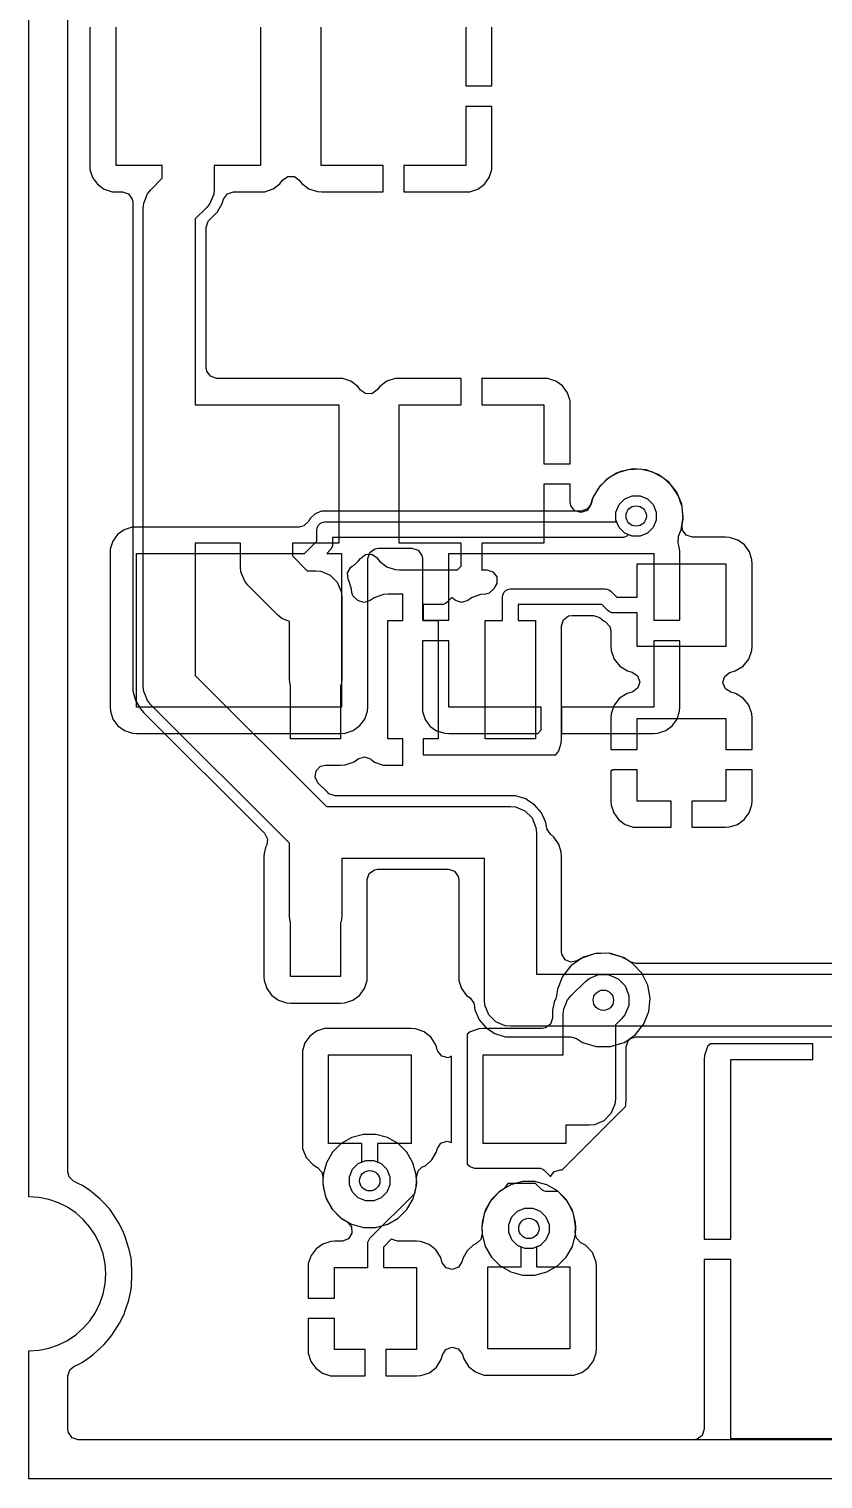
# Model space of a CAD drawing. Header units: inches. Extents: x 3.98 to 8.37, y -7.42 to -0.85.
# Drawn here: x 3.984 to 5.116, y -7.423 to -5.356 of the extents above; entities that cross this region are included whole.
import ezdxf

# ---------------------------------------------------------------- set-up
doc = ezdxf.new("R2010")
doc.units = ezdxf.units.IN
doc.header["$MEASUREMENT"] = 0
for name, color, linetype, true_color in [('Bottom Layer', 153, 'CONTINUOUS', 0x4d7fc4), ('Multi-Layer', 254, 'CONTINUOUS', 0xd0d2cd), ('Top Layer', 13, 'CONTINUOUS', 0xc83434)]:
    doc.layers.add(name, color=color, linetype=linetype, true_color=true_color)

msp = doc.modelspace()

# ---------------------------------------------------------------- linework, layer by layer
at = {"layer": 'Bottom Layer', "linetype": 'CONTINUOUS'}
for p, q in [((4.0394, -6.9849), (4.0394, -5.2785)), ((4.0705, -5.3535), (4.0705, -5.5501)), ((4.1082, -5.5506), (4.1082, -5.3533)), ((4.3142, -5.3533), (4.3142, -5.5506)), ((4.4005, -5.5506), (4.4005, -5.3533)), ((4.6066, -5.3533), (4.6066, -5.4371)), ((4.6438, -5.4371), (4.6438, -5.3533)), ((4.6066, -5.4371), (4.6438, -5.4371)), ((4.6438, -5.4663), (4.6066, -5.4663)), ((4.6066, -5.4663), (4.6066, -5.5506)), ((4.6438, -5.5502), (4.6438, -5.4663)), ((4.0705, -5.5501), (4.0707, -5.556)), ((4.0707, -5.556), (4.0745, -5.5676)), ((4.1739, -5.5506), (4.1082, -5.5506)), ((4.1739, -5.5688), (4.1739, -5.5506)), ((4.3142, -5.5506), (4.2482, -5.5506)), ((4.2482, -5.5506), (4.2482, -5.5841)), ((4.4891, -5.5506), (4.4005, -5.5506)), ((4.4891, -5.5881), (4.4891, -5.5506)), ((4.6066, -5.5506), (4.5183, -5.5506)), ((4.5183, -5.5506), (4.5183, -5.5881)), ((4.6402, -5.5678), (4.6437, -5.5563)), ((4.6437, -5.5563), (4.6438, -5.5502)), ((4.0745, -5.5676), (4.0815, -5.5772)), ((4.0815, -5.5772), (4.0911, -5.5841)), ((4.1577, -5.585), (4.1739, -5.5688)), ((4.3319, -5.584), (4.3418, -5.5765)), ((4.3418, -5.5765), (4.3456, -5.5714)), ((4.3456, -5.5714), (4.3531, -5.5661)), ((4.3531, -5.5661), (4.3623, -5.5662)), ((4.3623, -5.5662), (4.3694, -5.5714)), ((4.3694, -5.5714), (4.3732, -5.5764)), ((4.3732, -5.5764), (4.3831, -5.5839)), ((4.6239, -5.5843), (4.6334, -5.5773)), ((4.6334, -5.5773), (4.6402, -5.5678)), ((4.0911, -5.5841), (4.1026, -5.5879)), ((4.1026, -5.5879), (4.1086, -5.5881)), ((4.1086, -5.5881), (4.1171, -5.5881)), ((4.1171, -5.5881), (4.1258, -5.5909)), ((4.1258, -5.5909), (4.1312, -5.5984)), ((4.1312, -5.5984), (4.1319, -5.603)), ((4.1476, -5.604), (4.1504, -5.5973)), ((4.1504, -5.5973), (4.1531, -5.5906)), ((4.1531, -5.5906), (4.1531, -5.5906)), ((4.1531, -5.5906), (4.1531, -5.5906)), ((4.1531, -5.5906), (4.1532, -5.5906)), ((4.1532, -5.5906), (4.1577, -5.585)), ((4.2447, -5.598), (4.242, -5.6047)), ((4.2475, -5.5913), (4.2447, -5.598)), ((4.2482, -5.5841), (4.2475, -5.5912)), ((4.2475, -5.5912), (4.2475, -5.5913)), ((4.2475, -5.5913), (4.2475, -5.5913)), ((4.2475, -5.5913), (4.2475, -5.5913)), ((4.2595, -5.6049), (4.2615, -5.5985)), ((4.2615, -5.5985), (4.2669, -5.591)), ((4.2669, -5.591), (4.2756, -5.5881)), ((4.2756, -5.5881), (4.2757, -5.5881)), ((4.2757, -5.5881), (4.3141, -5.5881)), ((4.3141, -5.5881), (4.3202, -5.5879)), ((4.3202, -5.5879), (4.3319, -5.584)), ((4.3831, -5.5839), (4.3949, -5.5878)), ((4.3949, -5.5878), (4.401, -5.5881)), ((4.401, -5.5881), (4.4891, -5.5881)), ((4.5183, -5.5881), (4.6065, -5.5881)), ((4.6065, -5.5881), (4.6125, -5.5879)), ((4.6125, -5.5879), (4.6239, -5.5843)), ((4.1319, -5.603), (4.1319, -6.2926)), ((4.1469, -5.6112), (4.1476, -5.6041)), ((4.1469, -6.2929), (4.1469, -5.6112)), ((4.1476, -5.6041), (4.1476, -5.604)), ((4.1476, -5.604), (4.1476, -5.604)), ((4.1476, -5.604), (4.1476, -5.604)), ((4.2373, -5.6103), (4.2211, -5.6266)), ((4.2419, -5.6048), (4.2373, -5.6103)), ((4.241, -5.6283), (4.2482, -5.6211)), ((4.242, -5.6047), (4.2419, -5.6047)), ((4.2419, -5.6047), (4.2419, -5.6047)), ((4.2419, -5.6047), (4.2419, -5.6048)), ((4.2482, -5.6211), (4.2527, -5.6164)), ((4.2527, -5.6164), (4.2595, -5.6049)), ((4.2211, -5.6266), (4.2211, -5.8916)), ((4.2367, -5.6388), (4.2395, -5.63)), ((4.2367, -5.839), (4.2367, -5.6388)), ((4.2395, -5.63), (4.241, -5.6283)), ((4.2374, -5.8436), (4.2367, -5.839)), ((4.2428, -5.851), (4.2374, -5.8436)), ((4.2515, -5.8539), (4.2428, -5.851)), ((4.4252, -5.8539), (4.2515, -5.8539)), ((4.4312, -5.8541), (4.4252, -5.8539)), ((4.443, -5.8581), (4.4312, -5.8541)), ((4.4529, -5.8655), (4.443, -5.8581)), ((4.4567, -5.8706), (4.4529, -5.8655)), ((4.4843, -5.8654), (4.4805, -5.8705)), ((4.4942, -5.858), (4.4843, -5.8654)), ((4.5059, -5.8541), (4.4942, -5.858)), ((4.512, -5.8539), (4.5059, -5.8541)), ((4.6002, -5.8539), (4.512, -5.8539)), ((4.6001, -5.8544), (4.6002, -5.8539)), ((4.6001, -5.8916), (4.6001, -5.8544)), ((4.7176, -5.8539), (4.6293, -5.8539)), ((4.6293, -5.8539), (4.6294, -5.8544)), ((4.6294, -5.8544), (4.6294, -5.8916)), ((4.7235, -5.8541), (4.7176, -5.8539)), ((4.735, -5.8578), (4.7235, -5.8541)), ((4.7446, -5.8648), (4.735, -5.8578)), ((4.7516, -5.8744), (4.7446, -5.8648)), ((4.4639, -5.8757), (4.4567, -5.8706)), ((4.473, -5.8758), (4.4639, -5.8757)), ((4.4805, -5.8705), (4.473, -5.8758)), ((4.7554, -5.8859), (4.7516, -5.8744)), ((4.7556, -5.8919), (4.7554, -5.8859)), ((4.2211, -5.8916), (4.4256, -5.8916)), ((4.4256, -5.8916), (4.4256, -6.089)), ((4.5119, -6.089), (4.5119, -5.8916)), ((4.5119, -5.8916), (4.6001, -5.8916)), ((4.6294, -5.8916), (4.718, -5.8916)), ((4.718, -5.8916), (4.718, -5.9757)), ((4.7556, -5.9757), (4.7556, -5.8919)), ((4.718, -5.9757), (4.7556, -5.9757)), ((4.8217, -5.9892), (4.8072, -5.9983)), ((4.8381, -5.9842), (4.8217, -5.9892)), ((4.8555, -5.9835), (4.8381, -5.9842)), ((4.8637, -5.9851), (4.8555, -5.9835)), ((4.8719, -5.9871), (4.8637, -5.9851)), ((4.8875, -5.995), (4.8719, -5.9871)), ((4.7556, -6.0049), (4.718, -6.0049)), ((4.718, -6.0049), (4.718, -6.089)), ((4.7556, -6.0305), (4.7556, -6.0049)), ((4.7954, -6.0107), (4.7871, -6.026)), ((4.8072, -5.9983), (4.7954, -6.0107)), ((4.9003, -6.0064), (4.8875, -5.995)), ((4.9098, -6.0208), (4.9003, -6.0064)), ((4.7565, -6.0357), (4.7556, -6.0305)), ((4.7847, -6.0345), (4.7797, -6.0421)), ((4.7871, -6.026), (4.7847, -6.0345)), ((4.8209, -6.0444), (4.8253, -6.0338)), ((4.8253, -6.0338), (4.8334, -6.0257)), ((4.8334, -6.0257), (4.8439, -6.0213)), ((4.8439, -6.0213), (4.8554, -6.0213)), ((4.8554, -6.0213), (4.866, -6.0257)), ((4.866, -6.0257), (4.874, -6.0338)), ((4.874, -6.0338), (4.8784, -6.0444)), ((4.9153, -6.0371), (4.9098, -6.0208)), ((4.7622, -6.0429), (4.7565, -6.0357)), ((4.7711, -6.0453), (4.7622, -6.0429)), ((4.7797, -6.0421), (4.7711, -6.0453)), ((4.8209, -6.0558), (4.8209, -6.0444)), ((4.8784, -6.0444), (4.8784, -6.0558)), ((4.9151, -6.0632), (4.9165, -6.0545)), ((4.9165, -6.0545), (4.9153, -6.0371)), ((4.8253, -6.0664), (4.8209, -6.0558)), ((4.8334, -6.0745), (4.8253, -6.0664)), ((4.8439, -6.0789), (4.8334, -6.0745)), ((4.866, -6.0745), (4.8554, -6.0789)), ((4.874, -6.0664), (4.866, -6.0745)), ((4.8784, -6.0558), (4.874, -6.0664)), ((4.9156, -6.0702), (4.9151, -6.0632)), ((4.921, -6.0776), (4.9156, -6.0702)), ((4.2853, -6.089), (4.2211, -6.089)), ((4.2211, -6.089), (4.2211, -6.2775)), ((4.2853, -6.1224), (4.2853, -6.089)), ((4.4256, -6.089), (4.3596, -6.089)), ((4.3596, -6.089), (4.3596, -6.107)), ((4.6001, -6.089), (4.5119, -6.089)), ((4.6001, -6.1216), (4.6001, -6.089)), ((4.718, -6.089), (4.6294, -6.089)), ((4.6294, -6.089), (4.6294, -6.1262)), ((4.8554, -6.0789), (4.8439, -6.0789)), ((4.9298, -6.0804), (4.921, -6.0776)), ((4.977, -6.0804), (4.9298, -6.0804)), ((4.9829, -6.0806), (4.977, -6.0804)), ((4.9945, -6.0844), (4.9829, -6.0806)), ((5.0041, -6.0914), (4.9945, -6.0844)), ((5.0111, -6.101), (5.0041, -6.0914)), ((4.3596, -6.107), (4.3806, -6.1281)), ((4.4482, -6.1195), (4.454, -6.1139)), ((4.454, -6.1139), (4.4564, -6.1105)), ((4.4564, -6.1105), (4.4636, -6.1049)), ((4.4636, -6.1049), (4.4728, -6.1047)), ((4.4728, -6.1047), (4.4804, -6.1099)), ((4.4804, -6.1099), (4.4805, -6.11)), ((4.4805, -6.11), (4.4843, -6.1151)), ((4.4843, -6.1151), (4.4942, -6.1225)), ((5.0148, -6.1125), (5.0111, -6.101)), ((5.015, -6.1184), (5.0148, -6.1125)), ((4.286, -6.1297), (4.2853, -6.1224)), ((4.2916, -6.1431), (4.286, -6.1297)), ((4.3806, -6.1281), (4.3927, -6.1281)), ((4.3927, -6.1281), (4.3999, -6.1288)), ((4.3999, -6.1288), (4.4133, -6.1343)), ((4.4133, -6.1343), (4.4235, -6.1446)), ((4.438, -6.1311), (4.4427, -6.1232)), ((4.4389, -6.1402), (4.438, -6.1311)), ((4.4427, -6.1232), (4.4447, -6.1216)), ((4.4447, -6.1216), (4.4482, -6.1195)), ((4.4942, -6.1225), (4.506, -6.1265)), ((4.506, -6.1265), (4.512, -6.1267)), ((4.512, -6.1267), (4.595, -6.1267)), ((4.595, -6.1267), (4.6001, -6.1216)), ((4.6294, -6.1262), (4.6293, -6.1267)), ((4.6293, -6.1267), (4.6367, -6.1267)), ((4.6367, -6.1267), (4.6454, -6.1296)), ((4.6454, -6.1296), (4.6508, -6.137)), ((4.6508, -6.137), (4.6508, -6.1462)), ((4.8511, -6.1659), (4.8511, -6.1182)), ((4.8511, -6.1182), (4.9774, -6.1182)), ((4.9774, -6.1182), (4.9774, -6.2361)), ((5.015, -6.2355), (5.015, -6.1184)), ((4.2962, -6.1487), (4.2916, -6.1431)), ((4.2916, -6.1431), (4.2916, -6.1431)), ((4.3389, -6.1914), (4.2962, -6.1487)), ((4.4235, -6.1446), (4.4291, -6.1579)), ((4.4291, -6.1579), (4.4298, -6.1652)), ((4.4409, -6.1448), (4.4389, -6.1402)), ((4.4437, -6.1543), (4.4409, -6.1448)), ((4.4444, -6.1592), (4.4437, -6.1543)), ((4.6467, -6.1541), (4.6399, -6.1602)), ((4.6496, -6.1489), (4.6467, -6.1541)), ((4.6508, -6.1462), (4.6496, -6.1489)), ((4.661, -6.159), (4.6641, -6.1559)), ((4.6641, -6.1559), (4.6681, -6.1542)), ((4.6681, -6.1542), (4.6703, -6.154)), ((4.6703, -6.154), (4.8055, -6.154)), ((4.8055, -6.154), (4.8077, -6.1542)), ((4.8077, -6.1542), (4.8117, -6.1559)), ((4.8117, -6.1559), (4.8134, -6.1573)), ((4.8134, -6.1573), (4.822, -6.1659)), ((4.4298, -6.1652), (4.4298, -6.2832)), ((4.4459, -6.1638), (4.4444, -6.1592)), ((4.4525, -6.1702), (4.4459, -6.1638)), ((4.4554, -6.1717), (4.4525, -6.1702)), ((4.4619, -6.1732), (4.4554, -6.1717)), ((4.4706, -6.1705), (4.4619, -6.1732)), ((4.4763, -6.1665), (4.4706, -6.1705)), ((4.4894, -6.1619), (4.4763, -6.1665)), ((4.496, -6.1615), (4.4894, -6.1619)), ((4.5168, -6.1615), (4.496, -6.1615)), ((4.5168, -6.1988), (4.5168, -6.1615)), ((4.5723, -6.1763), (4.5461, -6.1763)), ((4.5461, -6.1763), (4.5461, -6.1988)), ((4.5745, -6.1761), (4.5723, -6.1763)), ((4.5785, -6.1744), (4.5745, -6.1761)), ((4.5802, -6.1731), (4.5785, -6.1744)), ((4.5869, -6.1663), (4.5802, -6.1731)), ((4.5917, -6.17), (4.5869, -6.1663)), ((4.592, -6.1703), (4.5917, -6.17)), ((4.6007, -6.1732), (4.592, -6.1703)), ((4.6095, -6.1705), (4.6007, -6.1732)), ((4.615, -6.1666), (4.6095, -6.1705)), ((4.6279, -6.162), (4.615, -6.1666)), ((4.6348, -6.1615), (4.6279, -6.162)), ((4.6399, -6.1602), (4.6348, -6.1615)), ((4.6592, -6.1652), (4.6594, -6.163)), ((4.6592, -6.1988), (4.6592, -6.1652)), ((4.6594, -6.163), (4.661, -6.159)), ((4.8009, -6.1763), (4.6815, -6.1763)), ((4.6815, -6.1763), (4.6815, -6.1988)), ((4.8095, -6.1849), (4.8009, -6.1763)), ((4.822, -6.1659), (4.8511, -6.1659)), ((4.3446, -6.196), (4.3389, -6.1914)), ((4.3555, -6.2006), (4.3446, -6.196)), ((4.4956, -6.3679), (4.4956, -6.1988)), ((4.4956, -6.1988), (4.5168, -6.1988)), ((4.5461, -6.1988), (4.5672, -6.1988)), ((4.5672, -6.1988), (4.5672, -6.3679)), ((4.6344, -6.3679), (4.6344, -6.1988)), ((4.6344, -6.1988), (4.6592, -6.1988)), ((4.6815, -6.1988), (4.706, -6.1988)), ((4.706, -6.1988), (4.706, -6.3679)), ((4.7432, -6.2066), (4.746, -6.1979)), ((4.746, -6.1979), (4.7534, -6.1925)), ((4.7534, -6.1925), (4.758, -6.1918)), ((4.758, -6.1918), (4.7887, -6.1918)), ((4.7887, -6.1918), (4.7974, -6.1946)), ((4.7974, -6.1946), (4.7989, -6.1958)), ((4.7989, -6.1958), (4.8004, -6.1973)), ((4.8004, -6.1973), (4.804, -6.1998)), ((4.804, -6.1998), (4.8059, -6.2008)), ((4.8112, -6.1863), (4.8095, -6.1849)), ((4.8152, -6.188), (4.8112, -6.1863)), ((4.8173, -6.1882), (4.8152, -6.188)), ((4.8511, -6.1882), (4.8173, -6.1882)), ((4.8511, -6.2361), (4.8511, -6.1882)), ((4.3555, -6.2832), (4.3555, -6.2006)), ((4.7432, -6.3678), (4.7432, -6.2066)), ((4.8059, -6.2008), (4.8123, -6.2074)), ((4.8123, -6.2074), (4.8138, -6.2139)), ((4.8138, -6.2139), (4.8138, -6.2355)), ((4.8138, -6.2355), (4.8141, -6.2418)), ((4.9774, -6.2361), (4.8511, -6.2361)), ((5.0147, -6.2418), (5.015, -6.2355)), ((4.8141, -6.2418), (4.8184, -6.2541)), ((4.8184, -6.2541), (4.8263, -6.264)), ((5.0021, -6.2641), (5.0102, -6.2541)), ((5.0102, -6.2541), (5.0147, -6.2418)), ((4.2211, -6.2775), (4.408, -6.464)), ((4.8263, -6.264), (4.8373, -6.2709)), ((4.8373, -6.2709), (4.8438, -6.2727)), ((4.8438, -6.2727), (4.8514, -6.2777)), ((4.8514, -6.2777), (4.8547, -6.2863)), ((4.9734, -6.2881), (4.9756, -6.2792)), ((4.9756, -6.2792), (4.9826, -6.2733)), ((4.9826, -6.2733), (4.9845, -6.2726)), ((4.9845, -6.2726), (4.991, -6.2709)), ((4.991, -6.2709), (5.0021, -6.2641)), ((4.1319, -6.2926), (4.1321, -6.2995)), ((4.1321, -6.2995), (4.1357, -6.313)), ((4.1476, -6.3001), (4.1469, -6.2929)), ((4.1504, -6.3068), (4.1476, -6.3001)), ((4.1476, -6.3001), (4.1476, -6.3001)), ((4.1476, -6.3001), (4.1476, -6.3001)), ((4.3563, -6.2905), (4.3555, -6.2832)), ((4.3567, -6.2916), (4.3563, -6.2905)), ((4.3567, -6.3679), (4.3567, -6.2916)), ((4.4291, -6.2905), (4.4283, -6.2923)), ((4.4283, -6.2923), (4.4283, -6.3679)), ((4.4298, -6.2832), (4.4291, -6.2905)), ((4.837, -6.303), (4.826, -6.3098)), ((4.8435, -6.3014), (4.837, -6.303)), ((4.8451, -6.3009), (4.8435, -6.3014)), ((4.8523, -6.2951), (4.8451, -6.3009)), ((4.8547, -6.2863), (4.8523, -6.2951)), ((4.9769, -6.2966), (4.9734, -6.2881)), ((4.9847, -6.3014), (4.9769, -6.2966)), ((4.9912, -6.303), (4.9847, -6.3014)), ((5.0024, -6.3098), (4.9912, -6.303)), ((4.1357, -6.313), (4.1427, -6.325)), ((4.1531, -6.3135), (4.1504, -6.3068)), ((4.1532, -6.3135), (4.1531, -6.3135)), ((4.1578, -6.3191), (4.1532, -6.3135)), ((4.1532, -6.3135), (4.1532, -6.3135)), ((4.3555, -6.5165), (4.1578, -6.3191)), ((4.8181, -6.3197), (4.8139, -6.3319)), ((4.826, -6.3098), (4.8181, -6.3197)), ((5.0104, -6.3197), (5.0024, -6.3098)), ((5.0148, -6.332), (5.0104, -6.3197)), ((4.1427, -6.325), (4.1474, -6.33)), ((4.1474, -6.33), (4.3198, -6.5023)), ((4.8139, -6.3319), (4.8138, -6.3384)), ((4.8138, -6.3384), (4.8138, -6.3827)), ((4.8511, -6.3827), (4.8511, -6.3385)), ((4.8511, -6.3385), (4.9774, -6.3385)), ((4.9774, -6.3385), (4.9774, -6.3827)), ((5.015, -6.3384), (5.0148, -6.332)), ((5.015, -6.3827), (5.015, -6.3384)), ((4.4283, -6.3679), (4.3567, -6.3679)), ((4.5168, -6.3679), (4.4956, -6.3679)), ((4.5168, -6.4052), (4.5168, -6.3679)), ((4.5672, -6.3679), (4.5461, -6.3679)), ((4.5461, -6.3679), (4.5461, -6.3905)), ((4.706, -6.3679), (4.6344, -6.3679)), ((4.7352, -6.3905), (4.7392, -6.385)), ((4.7392, -6.385), (4.7429, -6.3737)), ((4.7429, -6.3737), (4.7432, -6.3678)), ((4.8138, -6.3827), (4.8511, -6.3827)), ((4.9774, -6.3827), (5.015, -6.3827)), ((4.3997, -6.4068), (4.4065, -6.4052)), ((4.4065, -6.4052), (4.428, -6.4052)), ((4.428, -6.4052), (4.4346, -6.4048)), ((4.4346, -6.4048), (4.4477, -6.4003)), ((4.4477, -6.4003), (4.4534, -6.3962)), ((4.4534, -6.3962), (4.4622, -6.3935)), ((4.4622, -6.3935), (4.4709, -6.3964)), ((4.4709, -6.3964), (4.4712, -6.3967)), ((4.4712, -6.3967), (4.4764, -6.4008)), ((4.4764, -6.4008), (4.489, -6.4052)), ((4.489, -6.4052), (4.4957, -6.4052)), ((4.4957, -6.4052), (4.5168, -6.4052)), ((4.5461, -6.3905), (4.7352, -6.3905)), ((4.3918, -6.4223), (4.3932, -6.4133)), ((4.396, -6.4305), (4.3918, -6.4223)), ((4.3932, -6.4133), (4.3997, -6.4068)), ((4.8154, -6.4126), (4.8138, -6.4128)), ((4.8138, -6.4128), (4.8138, -6.4563)), ((4.8169, -6.412), (4.8154, -6.4126)), ((4.8511, -6.412), (4.8169, -6.412)), ((4.8511, -6.4564), (4.8511, -6.412)), ((5.015, -6.412), (4.9774, -6.412)), ((4.9774, -6.412), (4.9774, -6.4564)), ((5.015, -6.4561), (5.015, -6.412)), ((4.4099, -6.4444), (4.396, -6.4305)), ((4.4116, -6.4459), (4.4099, -6.4444)), ((4.4204, -6.4488), (4.4116, -6.4459)), ((4.408, -6.464), (4.6703, -6.464)), ((4.67, -6.4488), (4.4204, -6.4488)), ((4.6775, -6.449), (4.67, -6.4488)), ((4.6703, -6.464), (4.6776, -6.4647)), ((4.6922, -6.4534), (4.6775, -6.449)), ((4.6776, -6.4647), (4.6909, -6.4703)), ((4.6966, -6.4563), (4.6922, -6.4534)), ((4.7049, -6.4617), (4.6966, -6.4563)), ((4.7146, -6.4731), (4.7049, -6.4617)), ((4.8138, -6.4563), (4.814, -6.4621)), ((4.814, -6.4621), (4.8177, -6.4734)), ((4.8998, -6.4564), (4.8511, -6.4564)), ((4.8998, -6.4936), (4.8998, -6.4564)), ((4.9774, -6.4564), (4.929, -6.4564)), ((4.929, -6.4564), (4.929, -6.4936)), ((5.0108, -6.4732), (5.0147, -6.4618)), ((5.0147, -6.4618), (5.015, -6.4561)), ((4.6909, -6.4703), (4.7012, -6.4805)), ((4.7012, -6.4805), (4.7067, -6.4939)), ((4.7209, -6.4871), (4.7146, -6.4731)), ((4.7222, -6.4948), (4.7209, -6.4871)), ((4.8177, -6.4734), (4.8245, -6.4828)), ((4.8245, -6.4828), (4.8339, -6.4897)), ((4.9942, -6.4896), (5.0037, -6.4827)), ((5.0037, -6.4827), (5.0108, -6.4732)), ((4.3198, -6.5023), (4.3239, -6.5105)), ((4.7067, -6.4939), (4.7074, -6.5011)), ((4.7074, -6.5011), (4.7074, -6.6207)), ((4.7224, -6.4961), (4.7222, -6.4948)), ((4.7274, -6.5038), (4.7224, -6.4961)), ((4.7322, -6.5078), (4.7274, -6.5038)), ((4.7392, -6.5177), (4.7322, -6.5078)), ((4.8339, -6.4897), (4.8453, -6.4934)), ((4.8453, -6.4934), (4.8511, -6.4936)), ((4.8511, -6.4936), (4.8998, -6.4936)), ((4.929, -6.4936), (4.9769, -6.4936)), ((4.9769, -6.4936), (4.9827, -6.4933)), ((4.9827, -6.4933), (4.9942, -6.4896)), ((4.3213, -6.5226), (4.3193, -6.5313)), ((4.323, -6.5186), (4.3213, -6.5226)), ((4.3239, -6.5105), (4.323, -6.5186)), ((4.3555, -6.6207), (4.3555, -6.5165)), ((4.7429, -6.5292), (4.7392, -6.5177)), ((4.7432, -6.5351), (4.7429, -6.5292)), ((4.3193, -6.5313), (4.319, -6.5352)), ((4.319, -6.5352), (4.319, -6.7062)), ((4.6332, -6.5383), (4.4298, -6.5383)), ((4.4298, -6.5383), (4.4298, -6.6207)), ((4.6332, -6.6207), (4.6332, -6.5383)), ((4.7432, -6.6714), (4.7432, -6.5351)), ((4.4662, -6.5684), (4.469, -6.5596)), ((4.4662, -6.7062), (4.4662, -6.5684)), ((4.469, -6.5596), (4.4764, -6.5543)), ((4.4764, -6.5543), (4.481, -6.5535)), ((4.481, -6.5535), (4.5819, -6.5535)), ((4.5819, -6.5535), (4.5906, -6.5564)), ((4.5906, -6.5564), (4.596, -6.5638)), ((4.596, -6.5638), (4.5967, -6.5684)), ((4.5967, -6.5684), (4.5967, -6.7063)), ((4.3563, -6.6279), (4.3555, -6.6207)), ((4.3567, -6.629), (4.3563, -6.6279)), ((4.3567, -6.7064), (4.3567, -6.629)), ((4.4291, -6.6279), (4.4283, -6.6298)), ((4.4283, -6.6298), (4.4283, -6.7064)), ((4.4298, -6.6207), (4.4291, -6.6279)), ((4.6332, -6.7403), (4.6332, -6.6207)), ((4.7074, -6.6207), (4.7074, -6.7031)), ((4.7435, -6.6747), (4.7432, -6.6714)), ((4.7483, -6.6826), (4.7435, -6.6747)), ((4.7937, -6.6734), (4.7744, -6.6789)), ((4.8136, -6.6737), (4.7937, -6.6734)), ((4.8327, -6.6798), (4.8136, -6.6737)), ((4.7567, -6.6862), (4.7483, -6.6826)), ((4.7656, -6.6842), (4.7567, -6.6862)), ((4.7744, -6.6789), (4.7656, -6.6842)), ((4.8413, -6.6854), (4.8327, -6.6798)), ((4.8494, -6.6877), (4.8413, -6.6854)), ((5.5215, -6.6877), (4.8494, -6.6877)), ((4.319, -6.7062), (4.3192, -6.7122)), ((4.3192, -6.7122), (4.323, -6.7237)), ((4.4283, -6.7064), (4.3567, -6.7064)), ((4.4622, -6.7237), (4.466, -6.7122)), ((4.466, -6.7122), (4.4662, -6.7062)), ((4.5967, -6.7063), (4.5969, -6.7122)), ((4.5969, -6.7122), (4.6007, -6.7236)), ((4.7074, -6.7031), (4.8029, -6.7031)), ((4.8029, -6.7031), (5.522, -6.7031)), ((4.323, -6.7237), (4.33, -6.7333)), ((4.33, -6.7333), (4.3396, -6.7403)), ((4.4456, -6.7403), (4.4552, -6.7333)), ((4.4552, -6.7333), (4.4622, -6.7237)), ((4.6007, -6.7236), (4.6078, -6.7333)), ((4.6078, -6.7333), (4.6128, -6.737)), ((4.6128, -6.737), (4.618, -6.7446)), ((4.3396, -6.7403), (4.3511, -6.7441)), ((4.3511, -6.7441), (4.357, -6.7443)), ((4.357, -6.7443), (4.4281, -6.7443)), ((4.4281, -6.7443), (4.4341, -6.7441)), ((4.4341, -6.7441), (4.4456, -6.7403)), ((4.618, -6.7446), (4.6185, -6.7464)), ((4.6185, -6.7464), (4.6197, -6.7541)), ((4.6197, -6.7541), (4.626, -6.7681)), ((4.6339, -6.7475), (4.6332, -6.7403)), ((4.6394, -6.7609), (4.6339, -6.7475)), ((4.626, -6.7681), (4.6358, -6.7796)), ((4.6497, -6.7711), (4.6394, -6.7609)), ((4.6631, -6.7767), (4.6497, -6.7711)), ((4.6703, -6.7774), (4.6631, -6.7767)), ((4.8029, -6.7774), (4.6703, -6.7774)), ((5.5066, -6.7774), (4.8029, -6.7774)), ((4.6358, -6.7796), (4.6484, -6.7878)), ((4.6484, -6.7878), (4.6631, -6.7922)), ((4.6631, -6.7922), (4.6706, -6.7925)), ((4.6706, -6.7925), (4.7565, -6.7925)), ((4.7565, -6.7925), (4.7644, -6.7948)), ((4.7644, -6.7948), (4.7732, -6.8003)), ((4.8327, -6.8003), (4.8415, -6.7948)), ((4.8415, -6.7948), (4.8494, -6.7925)), ((4.8494, -6.7925), (5.4939, -6.7925)), ((4.7732, -6.8003), (4.7928, -6.8063)), ((4.7928, -6.8063), (4.8131, -6.8063)), ((4.8131, -6.8063), (4.8327, -6.8003)), ((4.4442, -6.9359), (4.4291, -6.9446)), ((4.461, -6.9314), (4.4442, -6.9359)), ((4.4784, -6.9314), (4.461, -6.9314)), ((4.4952, -6.9359), (4.4784, -6.9314)), ((4.5103, -6.9446), (4.4952, -6.9359)), ((4.4168, -6.9569), (4.408, -6.9719)), ((4.4291, -6.9446), (4.4168, -6.9569)), ((4.5226, -6.9569), (4.5103, -6.9446)), ((4.5314, -6.9719), (4.5226, -6.9569)), ((4.041, -6.9918), (4.0394, -6.9849)), ((4.408, -6.9719), (4.4034, -6.989)), ((4.4411, -6.9918), (4.4454, -6.9812)), ((4.4454, -6.9812), (4.4535, -6.9731)), ((4.4535, -6.9731), (4.4641, -6.9687)), ((4.4641, -6.9687), (4.4756, -6.9687)), ((4.4756, -6.9687), (4.4861, -6.9731)), ((4.4861, -6.9731), (4.4942, -6.9812)), ((4.4942, -6.9812), (4.4986, -6.9918)), ((4.536, -6.989), (4.5314, -6.9719)), ((4.0468, -6.9975), (4.041, -6.9918)), ((4.0476, -6.9982), (4.0468, -6.9975)), ((4.0549, -7.0019), (4.0476, -6.9982)), ((4.06, -7.0044), (4.0549, -7.0019)), ((4.0709, -7.0115), (4.06, -7.0044)), ((4.4034, -6.989), (4.4031, -6.9975)), ((4.4031, -6.9975), (4.4033, -7.006)), ((4.4411, -7.0032), (4.4411, -6.9918)), ((4.4454, -7.0138), (4.4411, -7.0032)), ((4.4986, -7.0032), (4.4942, -7.0138)), ((4.4986, -6.9918), (4.4986, -7.0032)), ((4.5363, -6.9975), (4.536, -6.989)), ((4.5361, -7.006), (4.5363, -6.9975)), ((4.6709, -7.0032), (4.6557, -7.012)), ((4.6878, -6.9987), (4.6709, -7.0032)), ((4.7054, -6.9987), (4.6878, -6.9987)), ((4.7223, -7.0032), (4.7054, -6.9987)), ((4.7375, -7.012), (4.7223, -7.0032)), ((4.0752, -7.0152), (4.0709, -7.0115)), ((4.0858, -7.0243), (4.0752, -7.0152)), ((4.0896, -7.0282), (4.0858, -7.0243)), ((4.4033, -7.006), (4.4078, -7.0231)), ((4.4078, -7.0231), (4.4165, -7.0383)), ((4.4535, -7.0219), (4.4454, -7.0138)), ((4.4641, -7.0263), (4.4535, -7.0219)), ((4.4756, -7.0263), (4.4641, -7.0263)), ((4.4861, -7.0219), (4.4756, -7.0263)), ((4.4942, -7.0138), (4.4861, -7.0219)), ((4.5229, -7.0383), (4.5316, -7.0231)), ((4.5316, -7.0231), (4.5361, -7.006)), ((4.6433, -7.0244), (4.6345, -7.0396)), ((4.6557, -7.012), (4.6433, -7.0244)), ((4.75, -7.0244), (4.7375, -7.012)), ((4.7587, -7.0396), (4.75, -7.0244)), ((4.099, -7.0382), (4.0896, -7.0282)), ((4.1019, -7.0423), (4.099, -7.0382)), ((4.1097, -7.0543), (4.1019, -7.0423)), ((4.4165, -7.0383), (4.4289, -7.0507)), ((4.5105, -7.0507), (4.5229, -7.0383)), ((4.6345, -7.0396), (4.6299, -7.0568)), ((4.6723, -7.0492), (4.6804, -7.0411)), ((4.6804, -7.0411), (4.691, -7.0367)), ((4.691, -7.0367), (4.7024, -7.0367)), ((4.7024, -7.0367), (4.713, -7.0411)), ((4.713, -7.0411), (4.7211, -7.0492)), ((4.7633, -7.0568), (4.7587, -7.0396)), ((4.1129, -7.0595), (4.1097, -7.0543)), ((4.1158, -7.0653), (4.1129, -7.0595)), ((4.1188, -7.0713), (4.1158, -7.0653)), ((4.4289, -7.0507), (4.444, -7.0595)), ((4.444, -7.0595), (4.4609, -7.0641)), ((4.4609, -7.0641), (4.4785, -7.0641)), ((4.4785, -7.0641), (4.4954, -7.0595)), ((4.4954, -7.0595), (4.5105, -7.0507)), ((4.6299, -7.0568), (4.6296, -7.0653)), ((4.6296, -7.0653), (4.6299, -7.0739)), ((4.6679, -7.0598), (4.6723, -7.0492)), ((4.6679, -7.0712), (4.6679, -7.0598)), ((4.7211, -7.0492), (4.7255, -7.0598)), ((4.7255, -7.0598), (4.7255, -7.0712)), ((4.7636, -7.0653), (4.7633, -7.0568)), ((4.7633, -7.0739), (4.7636, -7.0653)), ((4.1206, -7.076), (4.1188, -7.0713)), ((4.1248, -7.0895), (4.1206, -7.076)), ((4.6299, -7.0739), (4.6345, -7.0911)), ((4.6723, -7.0818), (4.6679, -7.0712)), ((4.6804, -7.0899), (4.6723, -7.0818)), ((4.7211, -7.0818), (4.713, -7.0899)), ((4.7255, -7.0712), (4.7211, -7.0818)), ((4.7587, -7.0911), (4.7633, -7.0739)), ((4.1249, -7.0898), (4.1248, -7.0895)), ((4.1268, -7.0955), (4.1249, -7.0898)), ((4.1294, -7.1079), (4.1268, -7.0955)), ((4.13, -7.1133), (4.1294, -7.1079)), ((4.6345, -7.0911), (4.6433, -7.1063)), ((4.6433, -7.1063), (4.6557, -7.1187)), ((4.691, -7.0943), (4.6804, -7.0899)), ((4.7024, -7.0943), (4.691, -7.0943)), ((4.713, -7.0899), (4.7024, -7.0943)), ((4.7375, -7.1187), (4.75, -7.1063)), ((4.75, -7.1063), (4.7587, -7.0911)), ((4.1307, -7.1271), (4.13, -7.1133)), ((4.1307, -7.1329), (4.1307, -7.1271)), ((4.6557, -7.1187), (4.6709, -7.1274)), ((4.6709, -7.1274), (4.6878, -7.132)), ((4.7054, -7.132), (4.7223, -7.1274)), ((4.7223, -7.1274), (4.7375, -7.1187)), ((4.1294, -7.1522), (4.13, -7.1467)), ((4.13, -7.1467), (4.1307, -7.1329)), ((4.6878, -7.132), (4.7054, -7.132)), ((4.1207, -7.1837), (4.1255, -7.1706)), ((4.1255, -7.1706), (4.1267, -7.1659)), ((4.1267, -7.1659), (4.1294, -7.1522)), ((4.113, -7.2004), (4.1193, -7.1885)), ((4.1193, -7.1885), (4.1195, -7.1882)), ((4.1195, -7.1882), (4.1196, -7.1879)), ((4.1196, -7.1879), (4.1198, -7.1872)), ((4.1198, -7.1872), (4.1199, -7.1869)), ((4.1199, -7.1869), (4.1207, -7.1837)), ((4.1019, -7.2178), (4.1097, -7.2057)), ((4.1097, -7.2057), (4.113, -7.2004)), ((4.0862, -7.2353), (4.0905, -7.2316)), ((4.0905, -7.2316), (4.0988, -7.222)), ((4.0988, -7.222), (4.1019, -7.2178)), ((4.06, -7.2561), (4.0713, -7.2483)), ((4.0713, -7.2483), (4.0755, -7.2453)), ((4.0755, -7.2453), (4.0857, -7.2357)), ((4.0857, -7.2357), (4.0862, -7.2353)), ((4.0394, -7.2758), (4.0422, -7.2671)), ((4.0422, -7.2671), (4.0481, -7.2623)), ((4.0481, -7.2623), (4.0552, -7.259)), ((4.0552, -7.259), (4.06, -7.2561)), ((4.0394, -7.3518), (4.0394, -7.2758)), ((4.0401, -7.3564), (4.0394, -7.3518)), ((4.0455, -7.3638), (4.0401, -7.3564)), ((4.0542, -7.3667), (4.0455, -7.3638)), ((8.2989, -7.3667), (4.0542, -7.3667))]:
    msp.add_line(p, q, dxfattribs=at)
at = {"layer": 'Bottom Layer'}
for centre in [(4.8497, -6.0501), (4.8029, -6.7403), (4.4698, -6.9975), (4.6967, -7.0655)]:
    msp.add_circle(centre, 0.0145, dxfattribs=at)
at = {"layer": 'Multi-Layer', "linetype": 'CONTINUOUS'}
for p, q in [((3.9839, -7.0207), (3.9839, -1.2473)), ((3.9982, -7.0216), (3.9839, -7.0207)), ((4.0123, -7.0244), (3.9982, -7.0216)), ((4.0259, -7.029), (4.0123, -7.0244)), ((4.0387, -7.0354), (4.0259, -7.029)), ((4.0506, -7.0433), (4.0387, -7.0354)), ((4.0614, -7.0528), (4.0506, -7.0433)), ((4.0709, -7.0636), (4.0614, -7.0528)), ((4.0789, -7.0755), (4.0709, -7.0636)), ((4.0851, -7.0884), (4.0789, -7.0755)), ((4.0897, -7.1019), (4.0851, -7.0884)), ((4.0926, -7.116), (4.0897, -7.1019)), ((4.0935, -7.1303), (4.0926, -7.116)), ((4.0897, -7.1587), (4.0926, -7.1446)), ((4.0926, -7.1446), (4.0935, -7.1303)), ((4.0851, -7.1723), (4.0897, -7.1587)), ((4.0709, -7.197), (4.0789, -7.1851)), ((4.0789, -7.1851), (4.0851, -7.1723)), ((4.0506, -7.2173), (4.0614, -7.2078)), ((4.0614, -7.2078), (4.0709, -7.197)), ((4.0123, -7.2362), (4.0259, -7.2315)), ((4.0259, -7.2315), (4.0387, -7.2252)), ((4.0387, -7.2252), (4.0506, -7.2173)), ((3.9839, -7.2399), (3.9982, -7.239)), ((3.9839, -7.4226), (3.9839, -7.2399)), ((3.9982, -7.239), (4.0123, -7.2362)), ((8.3692, -7.4226), (3.9839, -7.4226))]:
    msp.add_line(p, q, dxfattribs=at)
at = {"layer": 'Top Layer', "linetype": 'CONTINUOUS'}
for p, q in [((4.0394, -5.3586), (4.0394, -5.3282)), ((4.0394, -5.9664), (4.0394, -5.3586)), ((4.0394, -6.1037), (4.0394, -5.9664)), ((4.8275, -5.9865), (4.8111, -5.995)), ((4.8455, -5.983), (4.8275, -5.9865)), ((4.8641, -5.9845), (4.8455, -5.983)), ((4.8727, -5.9874), (4.8641, -5.9845)), ((4.8811, -5.9908), (4.8727, -5.9874)), ((4.8962, -6.0018), (4.8811, -5.9908)), ((4.7977, -6.0075), (4.7881, -6.0235)), ((4.8111, -5.995), (4.7977, -6.0075)), ((4.9077, -6.0162), (4.8962, -6.0018)), ((4.7854, -6.0326), (4.7801, -6.0401)), ((4.7881, -6.0235), (4.7854, -6.0326)), ((4.8209, -6.0444), (4.8253, -6.0338)), ((4.8253, -6.0338), (4.8334, -6.0257)), ((4.8334, -6.0257), (4.8439, -6.0213)), ((4.8439, -6.0213), (4.8554, -6.0213)), ((4.8554, -6.0213), (4.866, -6.0257)), ((4.866, -6.0257), (4.874, -6.0338)), ((4.874, -6.0338), (4.8784, -6.0444)), ((4.9147, -6.0333), (4.9077, -6.0162)), ((4.9169, -6.0516), (4.9147, -6.0333)), ((4.3847, -6.0535), (4.3823, -6.058)), ((4.3919, -6.0468), (4.3847, -6.0535)), ((4.4011, -6.0433), (4.3919, -6.0468)), ((4.406, -6.0431), (4.4011, -6.0433)), ((4.7712, -6.0431), (4.406, -6.0431)), ((4.7715, -6.0431), (4.7712, -6.0431)), ((4.7801, -6.0401), (4.7715, -6.0431)), ((4.8209, -6.0558), (4.8209, -6.0444)), ((4.8784, -6.0444), (4.8784, -6.0558)), ((4.9139, -6.07), (4.9169, -6.0516)), ((4.1196, -6.0696), (4.1102, -6.0766)), ((4.1311, -6.066), (4.1196, -6.0696)), ((4.137, -6.0658), (4.1311, -6.066)), ((4.3692, -6.0658), (4.137, -6.0658)), ((4.3757, -6.0643), (4.3692, -6.0658)), ((4.3823, -6.058), (4.3757, -6.0643)), ((4.3945, -6.0697), (4.3947, -6.0676)), ((4.3945, -6.0859), (4.3945, -6.0697)), ((4.3947, -6.0676), (4.3963, -6.0635)), ((4.3963, -6.0635), (4.3994, -6.0605)), ((4.3994, -6.0605), (4.4034, -6.0588)), ((4.4034, -6.0588), (4.4056, -6.0586)), ((4.4056, -6.0586), (4.822, -6.0586)), ((4.822, -6.0586), (4.8209, -6.0558)), ((4.866, -6.0745), (4.8554, -6.0789)), ((4.874, -6.0664), (4.866, -6.0745)), ((4.8784, -6.0558), (4.874, -6.0664)), ((4.9102, -6.0788), (4.9139, -6.07)), ((4.1034, -6.0861), (4.0999, -6.0976)), ((4.1102, -6.0766), (4.1034, -6.0861)), ((4.377, -6.1034), (4.3945, -6.0859)), ((4.4165, -6.0927), (4.4149, -6.0968)), ((4.4167, -6.0906), (4.4165, -6.0927)), ((4.83, -6.0809), (4.4167, -6.0809)), ((4.4167, -6.0809), (4.4167, -6.0906)), ((4.4772, -6.0968), (4.4818, -6.096)), ((4.4818, -6.096), (4.53, -6.096)), ((4.53, -6.096), (4.5387, -6.0989)), ((4.8322, -6.0807), (4.83, -6.0809)), ((4.8362, -6.079), (4.8322, -6.0807)), ((4.8379, -6.0776), (4.8362, -6.079)), ((4.8388, -6.0767), (4.8379, -6.0776)), ((4.8439, -6.0789), (4.8388, -6.0767)), ((4.8554, -6.0789), (4.8439, -6.0789)), ((4.9095, -6.0884), (4.9101, -6.0792)), ((4.9106, -6.0923), (4.9095, -6.0884)), ((4.9101, -6.0792), (4.9102, -6.0788)), ((4.9118, -6.1002), (4.9106, -6.0923)), ((4.0394, -6.4775), (4.0394, -6.1037)), ((4.0999, -6.0976), (4.0998, -6.1037)), ((4.0998, -6.1037), (4.0998, -6.3225)), ((4.137, -6.3227), (4.137, -6.1034)), ((4.137, -6.1034), (4.377, -6.1034)), ((4.4135, -6.0984), (4.4085, -6.1034)), ((4.4085, -6.1034), (4.4293, -6.1034)), ((4.4149, -6.0968), (4.4135, -6.0984)), ((4.4293, -6.1034), (4.4293, -6.3227)), ((4.4669, -6.1109), (4.4697, -6.1022)), ((4.4669, -6.3224), (4.4669, -6.1109)), ((4.4697, -6.1022), (4.4772, -6.0968)), ((4.5387, -6.0989), (4.5441, -6.1063)), ((4.5441, -6.1063), (4.5448, -6.1109)), ((4.5448, -6.1109), (4.5448, -6.1986)), ((4.5825, -6.1986), (4.5825, -6.1034)), ((4.5825, -6.1034), (4.8748, -6.1034)), ((4.8748, -6.1034), (4.8748, -6.1986)), ((4.912, -6.1039), (4.9118, -6.1002)), ((4.912, -6.1986), (4.912, -6.1039)), ((4.5448, -6.1986), (4.5825, -6.1986)), ((4.8748, -6.1986), (4.912, -6.1986)), ((4.5825, -6.2278), (4.5448, -6.2278)), ((4.5448, -6.2278), (4.5448, -6.3226)), ((4.5825, -6.3227), (4.5825, -6.2278)), ((4.912, -6.2278), (4.8748, -6.2278)), ((4.8748, -6.2278), (4.8748, -6.3227)), ((4.912, -6.3225), (4.912, -6.2278)), ((4.0998, -6.3225), (4.1, -6.3284)), ((4.4293, -6.3227), (4.137, -6.3227)), ((4.4666, -6.3281), (4.4669, -6.3226)), ((4.4669, -6.3226), (4.4669, -6.3224)), ((4.5448, -6.3226), (4.545, -6.3286)), ((4.7142, -6.3227), (4.5825, -6.3227)), ((4.7142, -6.3551), (4.7142, -6.3227)), ((4.8748, -6.3227), (4.7434, -6.3227)), ((4.7434, -6.3227), (4.7434, -6.3599)), ((4.9117, -6.3284), (4.912, -6.3225)), ((4.1, -6.3284), (4.1037, -6.3397)), ((4.1037, -6.3397), (4.1105, -6.3491)), ((4.4556, -6.3489), (4.4626, -6.3395)), ((4.4626, -6.3395), (4.4666, -6.3281)), ((4.545, -6.3286), (4.5487, -6.34)), ((4.5487, -6.34), (4.5556, -6.3495)), ((4.9012, -6.3491), (4.9081, -6.3397)), ((4.9081, -6.3397), (4.9117, -6.3284)), ((4.1105, -6.3491), (4.1199, -6.3559)), ((4.1199, -6.3559), (4.1313, -6.3596)), ((4.1313, -6.3596), (4.1371, -6.3599)), ((4.1371, -6.3599), (4.4288, -6.3599)), ((4.4288, -6.3599), (4.4346, -6.3596)), ((4.4346, -6.3596), (4.4461, -6.3558)), ((4.4461, -6.3558), (4.4556, -6.3489)), ((4.5556, -6.3495), (4.5652, -6.3563)), ((4.5652, -6.3563), (4.5767, -6.3598)), ((4.5767, -6.3598), (4.5827, -6.3599)), ((4.5827, -6.3599), (4.7094, -6.3599)), ((4.7094, -6.3599), (4.7142, -6.3551)), ((4.7434, -6.3599), (4.8746, -6.3599)), ((4.8746, -6.3599), (4.8805, -6.3596)), ((4.8805, -6.3596), (4.8918, -6.3559)), ((4.8918, -6.3559), (4.9012, -6.3491)), ((4.0394, -6.6261), (4.0394, -6.4775)), ((4.0394, -6.8184), (4.0394, -6.6261)), ((4.7905, -6.6742), (4.7724, -6.6803)), ((4.8097, -6.6734), (4.7905, -6.6742)), ((4.8285, -6.6782), (4.8097, -6.6734)), ((4.7567, -6.6913), (4.7447, -6.7063)), ((4.7724, -6.6803), (4.7567, -6.6913)), ((4.8367, -6.6827), (4.8285, -6.6782)), ((4.8445, -6.6877), (4.8367, -6.6827)), ((4.8576, -6.7018), (4.8445, -6.6877)), ((4.7447, -6.7063), (4.7375, -6.7243)), ((4.7568, -6.7334), (4.7769, -6.7138)), ((4.7769, -6.7138), (4.7825, -6.7092)), ((4.7825, -6.7092), (4.796, -6.7038)), ((4.796, -6.7038), (4.8105, -6.7039)), ((4.8105, -6.7039), (4.8238, -6.7096)), ((4.8238, -6.7096), (4.8339, -6.7199)), ((4.8662, -6.7187), (4.8576, -6.7018)), ((4.7362, -6.734), (4.7351, -6.7379)), ((4.7375, -6.7243), (4.7362, -6.734)), ((4.7522, -6.739), (4.7568, -6.7334)), ((4.8339, -6.7199), (4.8394, -6.7334)), ((4.8394, -6.7334), (4.8392, -6.7478)), ((4.8697, -6.7373), (4.8662, -6.7187)), ((4.7329, -6.7432), (4.7305, -6.7543)), ((4.7305, -6.7543), (4.7305, -6.7599)), ((4.7351, -6.7379), (4.7329, -6.7432)), ((4.7457, -6.7599), (4.7464, -6.7527)), ((4.7464, -6.7527), (4.7465, -6.7525)), ((4.7465, -6.7523), (4.7493, -6.7458)), ((4.7465, -6.7525), (4.7465, -6.7523)), ((4.7493, -6.7458), (4.752, -6.7393)), ((4.752, -6.7393), (4.7521, -6.7392)), ((4.7521, -6.7392), (4.7522, -6.739)), ((4.8392, -6.7478), (4.8336, -6.7612)), ((4.8607, -6.7738), (4.8678, -6.7562)), ((4.8678, -6.7562), (4.8697, -6.7373)), ((4.7276, -6.7744), (4.7202, -6.7798)), ((4.7305, -6.7657), (4.7276, -6.7744)), ((4.7305, -6.7599), (4.7305, -6.7657)), ((4.7457, -6.8182), (4.7457, -6.7599)), ((4.8289, -6.7668), (4.82, -6.7755)), ((4.82, -6.7755), (4.82, -6.8813)), ((4.8336, -6.7612), (4.8289, -6.7668)), ((4.8488, -6.7889), (4.8607, -6.7738)), ((4.3842, -6.7913), (4.3774, -6.8009)), ((4.3937, -6.7844), (4.3842, -6.7913)), ((4.4051, -6.7807), (4.3937, -6.7844)), ((4.4111, -6.7805), (4.4051, -6.7807)), ((4.5289, -6.7805), (4.4111, -6.7805)), ((4.5352, -6.7809), (4.5289, -6.7805)), ((4.5475, -6.7853), (4.5352, -6.7809)), ((4.5575, -6.7934), (4.5475, -6.7853)), ((4.5644, -6.8046), (4.5575, -6.7934)), ((4.6131, -6.7851), (4.6087, -6.7887)), ((4.6087, -6.7887), (4.6087, -6.974)), ((4.6254, -6.7808), (4.6131, -6.7851)), ((4.6318, -6.7805), (4.6254, -6.7808)), ((4.7156, -6.7805), (4.6318, -6.7805)), ((4.7202, -6.7798), (4.7156, -6.7805)), ((4.8352, -6.8066), (4.8381, -6.7979)), ((4.8381, -6.7979), (4.8411, -6.7948)), ((4.8411, -6.7948), (4.8488, -6.7889)), ((4.0394, -6.9849), (4.0394, -6.8184)), ((4.3739, -6.8124), (4.3738, -6.8184)), ((4.3738, -6.8184), (4.3738, -6.9444)), ((4.3774, -6.8009), (4.3739, -6.8124)), ((4.411, -6.9445), (4.411, -6.8182)), ((4.411, -6.8182), (4.5289, -6.8182)), ((4.5289, -6.8182), (4.5289, -6.9445)), ((4.566, -6.8111), (4.5644, -6.8046)), ((4.5667, -6.813), (4.566, -6.8111)), ((4.5726, -6.82), (4.5667, -6.813)), ((4.6313, -6.9445), (4.6313, -6.8182)), ((4.6313, -6.8182), (4.7457, -6.8182)), ((4.8352, -6.8252), (4.8352, -6.8066)), ((4.947, -6.8192), (4.9468, -6.8252)), ((4.9508, -6.8077), (4.947, -6.8192)), ((4.9521, -6.8058), (4.9508, -6.8077)), ((4.9556, -6.8023), (4.9521, -6.8058)), ((5.1015, -6.8023), (4.9556, -6.8023)), ((5.1015, -6.8248), (5.1015, -6.8023)), ((4.5815, -6.8222), (4.5726, -6.82)), ((4.5864, -6.8201), (4.5815, -6.8222)), ((4.5864, -6.9428), (4.5864, -6.8201)), ((4.8352, -6.881), (4.8352, -6.8252)), ((4.9468, -6.8252), (4.9468, -7.0807)), ((4.9846, -7.0807), (4.9846, -6.8248)), ((4.9846, -6.8248), (5.1015, -6.8248)), ((4.82, -6.8813), (4.8193, -6.8886)), ((4.835, -6.8896), (4.8352, -6.881)), ((4.7442, -6.9818), (4.8343, -6.8918)), ((4.8137, -6.9019), (4.8035, -6.9122)), ((4.8193, -6.8886), (4.8137, -6.9019)), ((4.8343, -6.8918), (4.835, -6.8896)), ((4.7829, -6.9184), (4.7492, -6.9184)), ((4.7492, -6.9184), (4.7492, -6.9445)), ((4.7901, -6.9177), (4.7829, -6.9184)), ((4.8035, -6.9122), (4.7901, -6.9177)), ((4.5662, -6.9515), (4.5713, -6.944)), ((4.5713, -6.944), (4.58, -6.9409)), ((4.58, -6.9409), (4.5864, -6.9428)), ((4.3738, -6.9444), (4.3741, -6.9514)), ((4.3741, -6.9514), (4.3793, -6.9646)), ((4.3793, -6.9646), (4.3889, -6.975)), ((4.4587, -6.9445), (4.411, -6.9445)), ((4.4587, -6.971), (4.4587, -6.9445)), ((4.5289, -6.9445), (4.481, -6.9445)), ((4.481, -6.9445), (4.481, -6.971)), ((4.5584, -6.9675), (4.5645, -6.9574)), ((4.5645, -6.9574), (4.5662, -6.9515)), ((4.7492, -6.9445), (4.6313, -6.9445)), ((4.041, -6.9918), (4.0394, -6.9849)), ((4.3889, -6.975), (4.3953, -6.9785)), ((4.3953, -6.9785), (4.4016, -6.9851)), ((4.4016, -6.9851), (4.403, -6.9921)), ((4.4411, -6.9918), (4.4454, -6.9812)), ((4.4454, -6.9812), (4.4535, -6.9731)), ((4.4535, -6.9731), (4.4587, -6.971)), ((4.481, -6.971), (4.4861, -6.9731)), ((4.4861, -6.9731), (4.4942, -6.9812)), ((4.4942, -6.9812), (4.4986, -6.9918)), ((4.5364, -6.9923), (4.5387, -6.9834)), ((4.5387, -6.9834), (4.5442, -6.9784)), ((4.5442, -6.9784), (4.5496, -6.9756)), ((4.5496, -6.9756), (4.5584, -6.9675)), ((4.6087, -6.974), (4.6131, -6.9774)), ((4.6131, -6.9774), (4.6187, -6.9794)), ((4.6187, -6.9794), (4.7108, -6.9794)), ((4.7108, -6.9794), (4.7129, -6.9796)), ((4.7129, -6.9796), (4.7129, -6.9796)), ((4.7129, -6.9796), (4.7129, -6.9796)), ((4.7129, -6.9796), (4.713, -6.9796)), ((4.713, -6.9796), (4.715, -6.9804)), ((4.715, -6.9804), (4.717, -6.9812)), ((4.717, -6.9812), (4.717, -6.9812)), ((4.717, -6.9812), (4.717, -6.9812)), ((4.717, -6.9812), (4.717, -6.9813)), ((4.717, -6.9813), (4.7187, -6.9826)), ((4.7187, -6.9826), (4.7269, -6.9908)), ((4.728, -6.9908), (4.7324, -6.9847)), ((4.7324, -6.9847), (4.7411, -6.9818)), ((4.7411, -6.9818), (4.7412, -6.9818)), ((4.7412, -6.9818), (4.7442, -6.9818)), ((4.0476, -6.9982), (4.041, -6.9918)), ((4.0549, -7.0019), (4.0476, -6.9982)), ((4.06, -7.0044), (4.0549, -7.0019)), ((4.0709, -7.0115), (4.06, -7.0044)), ((4.403, -6.9921), (4.4027, -7.0018)), ((4.4027, -7.0018), (4.4067, -7.0207)), ((4.4411, -7.0032), (4.4411, -6.9918)), ((4.4454, -7.0138), (4.4411, -7.0032)), ((4.4986, -7.0032), (4.4942, -7.0138)), ((4.4986, -6.9918), (4.4986, -7.0032)), ((4.5341, -7.0156), (4.5369, -7.002)), ((4.5369, -7.002), (4.5364, -6.9923)), ((4.6666, -7.0016), (4.6615, -7.0087)), ((4.7062, -7.0016), (4.6666, -7.0016)), ((4.7145, -7.0099), (4.7062, -7.0016)), ((4.7269, -6.9908), (4.728, -6.9908)), ((4.0752, -7.0152), (4.0709, -7.0115)), ((4.0858, -7.0243), (4.0752, -7.0152)), ((4.0896, -7.0282), (4.0858, -7.0243)), ((4.4067, -7.0207), (4.4158, -7.0374)), ((4.4535, -7.0219), (4.4454, -7.0138)), ((4.4641, -7.0263), (4.4535, -7.0219)), ((4.4756, -7.0263), (4.4641, -7.0263)), ((4.4701, -7.0795), (4.5341, -7.0156)), ((4.4861, -7.0219), (4.4756, -7.0263)), ((4.4942, -7.0138), (4.4861, -7.0219)), ((4.6534, -7.0142), (4.641, -7.0281)), ((4.6612, -7.0089), (4.6534, -7.0142)), ((4.6615, -7.0087), (4.6612, -7.0089)), ((4.7161, -7.0112), (4.7145, -7.0099)), ((4.7162, -7.0112), (4.7161, -7.0112)), ((4.7162, -7.0113), (4.7162, -7.0112)), ((4.7162, -7.0112), (4.7162, -7.0112)), ((4.7182, -7.0121), (4.7162, -7.0113)), ((4.7202, -7.0129), (4.7182, -7.0121)), ((4.7223, -7.0131), (4.7202, -7.0129)), ((4.7202, -7.0129), (4.7202, -7.0129)), ((4.7202, -7.0129), (4.7202, -7.0129)), ((4.7202, -7.0129), (4.7202, -7.0129)), ((4.7387, -7.0131), (4.7223, -7.0131)), ((4.7401, -7.0141), (4.7387, -7.0131)), ((4.7522, -7.0281), (4.7401, -7.0141)), ((4.099, -7.0382), (4.0896, -7.0282)), ((4.1019, -7.0423), (4.099, -7.0382)), ((4.1097, -7.0543), (4.1019, -7.0423)), ((4.4158, -7.0374), (4.4292, -7.0512)), ((4.633, -7.0447), (4.6297, -7.063)), ((4.641, -7.0281), (4.633, -7.0447)), ((4.6723, -7.0492), (4.6804, -7.0411)), ((4.6804, -7.0411), (4.691, -7.0367)), ((4.691, -7.0367), (4.7024, -7.0367)), ((4.7024, -7.0367), (4.713, -7.0411)), ((4.713, -7.0411), (4.7211, -7.0492)), ((4.7601, -7.0444), (4.7522, -7.0281)), ((4.7634, -7.0625), (4.7601, -7.0444)), ((4.1129, -7.0595), (4.1097, -7.0543)), ((4.1188, -7.0713), (4.1129, -7.0595)), ((4.4292, -7.0512), (4.4376, -7.0563)), ((4.4376, -7.0563), (4.4436, -7.0633)), ((4.4436, -7.0633), (4.4443, -7.0724)), ((4.6297, -7.063), (4.6303, -7.0724)), ((4.6679, -7.0598), (4.6723, -7.0492)), ((4.6679, -7.0712), (4.6679, -7.0598)), ((4.7211, -7.0492), (4.7255, -7.0598)), ((4.7255, -7.0598), (4.7255, -7.0712)), ((4.7629, -7.0719), (4.7634, -7.0625)), ((4.1206, -7.076), (4.1188, -7.0713)), ((4.1248, -7.0895), (4.1206, -7.076)), ((4.4027, -7.0879), (4.3932, -7.0948)), ((4.4142, -7.0841), (4.4027, -7.0879)), ((4.42, -7.0838), (4.4142, -7.0841)), ((4.4299, -7.0838), (4.42, -7.0838)), ((4.4311, -7.0838), (4.4299, -7.0838)), ((4.4395, -7.0803), (4.4311, -7.0838)), ((4.4443, -7.0724), (4.4395, -7.0803)), ((4.4669, -7.0873), (4.4671, -7.0852)), ((4.4669, -7.1212), (4.4669, -7.0873)), ((4.4671, -7.0852), (4.4679, -7.0832)), ((4.4671, -7.0852), (4.4671, -7.0852)), ((4.4671, -7.0852), (4.4671, -7.0852)), ((4.4679, -7.0832), (4.4688, -7.0811)), ((4.4688, -7.0811), (4.4701, -7.0795)), ((4.4688, -7.0811), (4.4688, -7.0811)), ((4.4688, -7.0811), (4.4688, -7.0811)), ((4.5005, -7.0806), (4.4892, -7.092)), ((4.5008, -7.081), (4.5005, -7.0806)), ((4.5095, -7.0838), (4.5008, -7.081)), ((4.5363, -7.0838), (4.5095, -7.0838)), ((4.5424, -7.0841), (4.5363, -7.0838)), ((4.5544, -7.0883), (4.5424, -7.0841)), ((4.5642, -7.0961), (4.5544, -7.0883)), ((4.6225, -7.0865), (4.6173, -7.0893)), ((4.6281, -7.0813), (4.6225, -7.0865)), ((4.6303, -7.0724), (4.6281, -7.0813)), ((4.6723, -7.0818), (4.6679, -7.0712)), ((4.6804, -7.0899), (4.6723, -7.0818)), ((4.7211, -7.0818), (4.713, -7.0899)), ((4.7255, -7.0712), (4.7211, -7.0818)), ((4.7644, -7.0792), (4.7629, -7.0719)), ((4.7708, -7.0858), (4.7644, -7.0792)), ((4.7773, -7.0892), (4.7708, -7.0858)), ((4.9468, -7.0807), (4.9473, -7.0807)), ((4.9473, -7.0807), (4.9846, -7.0807)), ((4.1249, -7.0898), (4.1248, -7.0895)), ((4.1268, -7.0955), (4.1249, -7.0898)), ((4.1294, -7.1079), (4.1268, -7.0955)), ((4.13, -7.1133), (4.1294, -7.1079)), ((4.3861, -7.1042), (4.3822, -7.1156)), ((4.3932, -7.0948), (4.3861, -7.1042)), ((4.4892, -7.092), (4.4892, -7.1212)), ((4.571, -7.1068), (4.5642, -7.0961)), ((4.5727, -7.1131), (4.571, -7.1068)), ((4.6029, -7.1074), (4.6013, -7.1131)), ((4.6088, -7.0973), (4.6029, -7.1074)), ((4.6173, -7.0893), (4.6088, -7.0973)), ((4.6855, -7.092), (4.6804, -7.0899)), ((4.6855, -7.1201), (4.6855, -7.092)), ((4.713, -7.0899), (4.7078, -7.092)), ((4.7078, -7.092), (4.7078, -7.1201)), ((4.7872, -7.0999), (4.7773, -7.0892)), ((4.7926, -7.1134), (4.7872, -7.0999)), ((4.1307, -7.1271), (4.13, -7.1133)), ((4.1307, -7.1329), (4.1307, -7.1271)), ((4.3822, -7.1156), (4.3819, -7.1213)), ((4.3819, -7.1213), (4.3819, -7.1647)), ((4.4194, -7.1647), (4.4194, -7.1212)), ((4.4194, -7.1212), (4.4669, -7.1212)), ((4.4892, -7.1212), (4.5363, -7.1212)), ((4.5363, -7.1212), (4.5363, -7.2381)), ((4.5731, -7.1144), (4.5727, -7.1131)), ((4.5788, -7.1216), (4.5731, -7.1144)), ((4.5877, -7.124), (4.5788, -7.1216)), ((4.5963, -7.1208), (4.5877, -7.124)), ((4.6013, -7.1131), (4.5963, -7.1208)), ((4.6384, -7.2371), (4.6384, -7.1201)), ((4.6384, -7.1201), (4.6855, -7.1201)), ((4.7078, -7.1201), (4.7553, -7.1201)), ((4.7553, -7.1201), (4.7553, -7.2371)), ((4.7929, -7.1205), (4.7926, -7.1134)), ((4.7929, -7.2368), (4.7929, -7.1205)), ((4.9473, -7.1099), (4.9468, -7.1099)), ((4.9468, -7.1099), (4.9468, -7.3518)), ((4.9846, -7.1099), (4.9473, -7.1099)), ((4.9846, -7.3656), (4.9846, -7.1099)), ((4.1294, -7.1522), (4.13, -7.1467)), ((4.13, -7.1467), (4.1307, -7.1329)), ((4.1207, -7.1837), (4.1255, -7.1706)), ((4.1255, -7.1706), (4.1267, -7.1659)), ((4.1267, -7.1659), (4.1294, -7.1522)), ((4.3819, -7.1647), (4.4194, -7.1647)), ((4.113, -7.2004), (4.1193, -7.1885)), ((4.1193, -7.1885), (4.1195, -7.1882)), ((4.1195, -7.1882), (4.1196, -7.1879)), ((4.1196, -7.1879), (4.1198, -7.1872)), ((4.1198, -7.1872), (4.1199, -7.1869)), ((4.1199, -7.1869), (4.1207, -7.1837)), ((4.1019, -7.2178), (4.1097, -7.2057)), ((4.1097, -7.2057), (4.113, -7.2004)), ((4.4194, -7.194), (4.3819, -7.194)), ((4.3819, -7.194), (4.3819, -7.2376)), ((4.4194, -7.2381), (4.4194, -7.194)), ((4.0862, -7.2353), (4.0905, -7.2316)), ((4.0905, -7.2316), (4.0988, -7.222)), ((4.0988, -7.222), (4.1019, -7.2178)), ((4.06, -7.2561), (4.0713, -7.2483)), ((4.0713, -7.2483), (4.0755, -7.2453)), ((4.0755, -7.2453), (4.0838, -7.2376)), ((4.0838, -7.2376), (4.0857, -7.2357)), ((4.0857, -7.2357), (4.0862, -7.2353)), ((4.3819, -7.2376), (4.3821, -7.2435)), ((4.3821, -7.2435), (4.3858, -7.255)), ((4.4635, -7.2381), (4.4194, -7.2381)), ((4.4635, -7.2756), (4.4635, -7.2381)), ((4.5363, -7.2381), (4.4927, -7.2381)), ((4.4927, -7.2381), (4.4927, -7.2756)), ((4.5648, -7.2631), (4.5717, -7.2521)), ((4.5717, -7.2521), (4.5734, -7.2457)), ((4.5734, -7.2457), (4.5783, -7.238)), ((4.5783, -7.238), (4.5869, -7.2347)), ((4.5869, -7.2347), (4.5958, -7.237)), ((4.5958, -7.237), (4.6016, -7.2441)), ((4.6016, -7.2441), (4.602, -7.2453)), ((4.602, -7.2453), (4.6038, -7.2515)), ((4.6038, -7.2515), (4.6108, -7.2623)), ((4.7553, -7.2371), (4.6384, -7.2371)), ((4.7889, -7.2543), (4.7926, -7.2428)), ((4.7926, -7.2428), (4.7929, -7.2368)), ((4.0394, -7.2758), (4.0422, -7.2671)), ((4.0422, -7.2671), (4.0481, -7.2623)), ((4.0481, -7.2623), (4.0552, -7.259)), ((4.0552, -7.259), (4.06, -7.2561)), ((4.3858, -7.255), (4.3928, -7.2646)), ((4.3928, -7.2646), (4.4024, -7.2716)), ((4.4024, -7.2716), (4.4139, -7.2754)), ((4.5427, -7.2753), (4.5549, -7.2711)), ((4.5549, -7.2711), (4.5648, -7.2631)), ((4.6108, -7.2623), (4.6206, -7.2701)), ((4.6206, -7.2701), (4.6326, -7.2745)), ((4.6326, -7.2745), (4.6386, -7.2748)), ((4.7608, -7.2746), (4.7723, -7.2709)), ((4.7723, -7.2709), (4.7819, -7.2639)), ((4.7819, -7.2639), (4.7889, -7.2543)), ((4.0394, -7.3518), (4.0394, -7.2758)), ((4.4139, -7.2754), (4.4199, -7.2756)), ((4.4199, -7.2756), (4.4635, -7.2756)), ((4.4927, -7.2756), (4.5363, -7.2756)), ((4.5363, -7.2756), (4.5427, -7.2753)), ((4.6386, -7.2748), (4.7548, -7.2748)), ((4.7548, -7.2748), (4.7608, -7.2746)), ((4.0401, -7.3564), (4.0394, -7.3518)), ((4.0455, -7.3638), (4.0401, -7.3564)), ((4.9468, -7.3518), (4.944, -7.3605)), ((4.0542, -7.3667), (4.0455, -7.3638)), ((4.9319, -7.3667), (4.0542, -7.3667)), ((4.9365, -7.3659), (4.9319, -7.3667)), ((4.944, -7.3605), (4.9365, -7.3659)), ((5.2477, -7.3656), (4.9846, -7.3656))]:
    msp.add_line(p, q, dxfattribs=at)
at = {"layer": 'Top Layer'}
for centre in [(4.8497, -6.0501), (4.8029, -6.7403), (4.4698, -6.9975), (4.6967, -7.0655)]:
    msp.add_circle(centre, 0.0145, dxfattribs=at)

doc.saveas('drawing.dxf')
